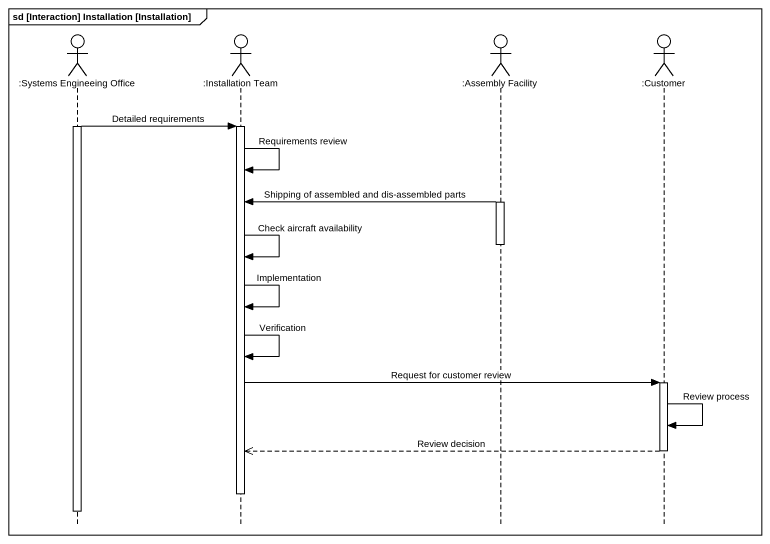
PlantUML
@startuml
mainframe sd [Interaction] Installation [Installation]
hide footbox
actor ":Systems Engineeing Office" as Systems_Engineeing_Office
actor ":Installation Team" as Installation_Team
actor ":Assembly Facility" as Assembly_Facility
actor ":Customer" as Customer

activate Systems_Engineeing_Office
Systems_Engineeing_Office -> Installation_Team : Detailed requirements
activate Installation_Team
Installation_Team -> Installation_Team : Requirements review
activate Assembly_Facility
Assembly_Facility -> Installation_Team : Shipping of assembled and dis-assembled parts
deactivate Assembly_Facility
Installation_Team -> Installation_Team : Check aircraft availability
Installation_Team -> Installation_Team : Implementation
Installation_Team -> Installation_Team : Verification
Installation_Team -> Customer : Request for customer review
activate Customer
Customer -> Customer : Review process
Customer -->> Installation_Team : Review decision
deactivate Customer
deactivate Installation_Team
deactivate Systems_Engineeing_Office
@enduml
